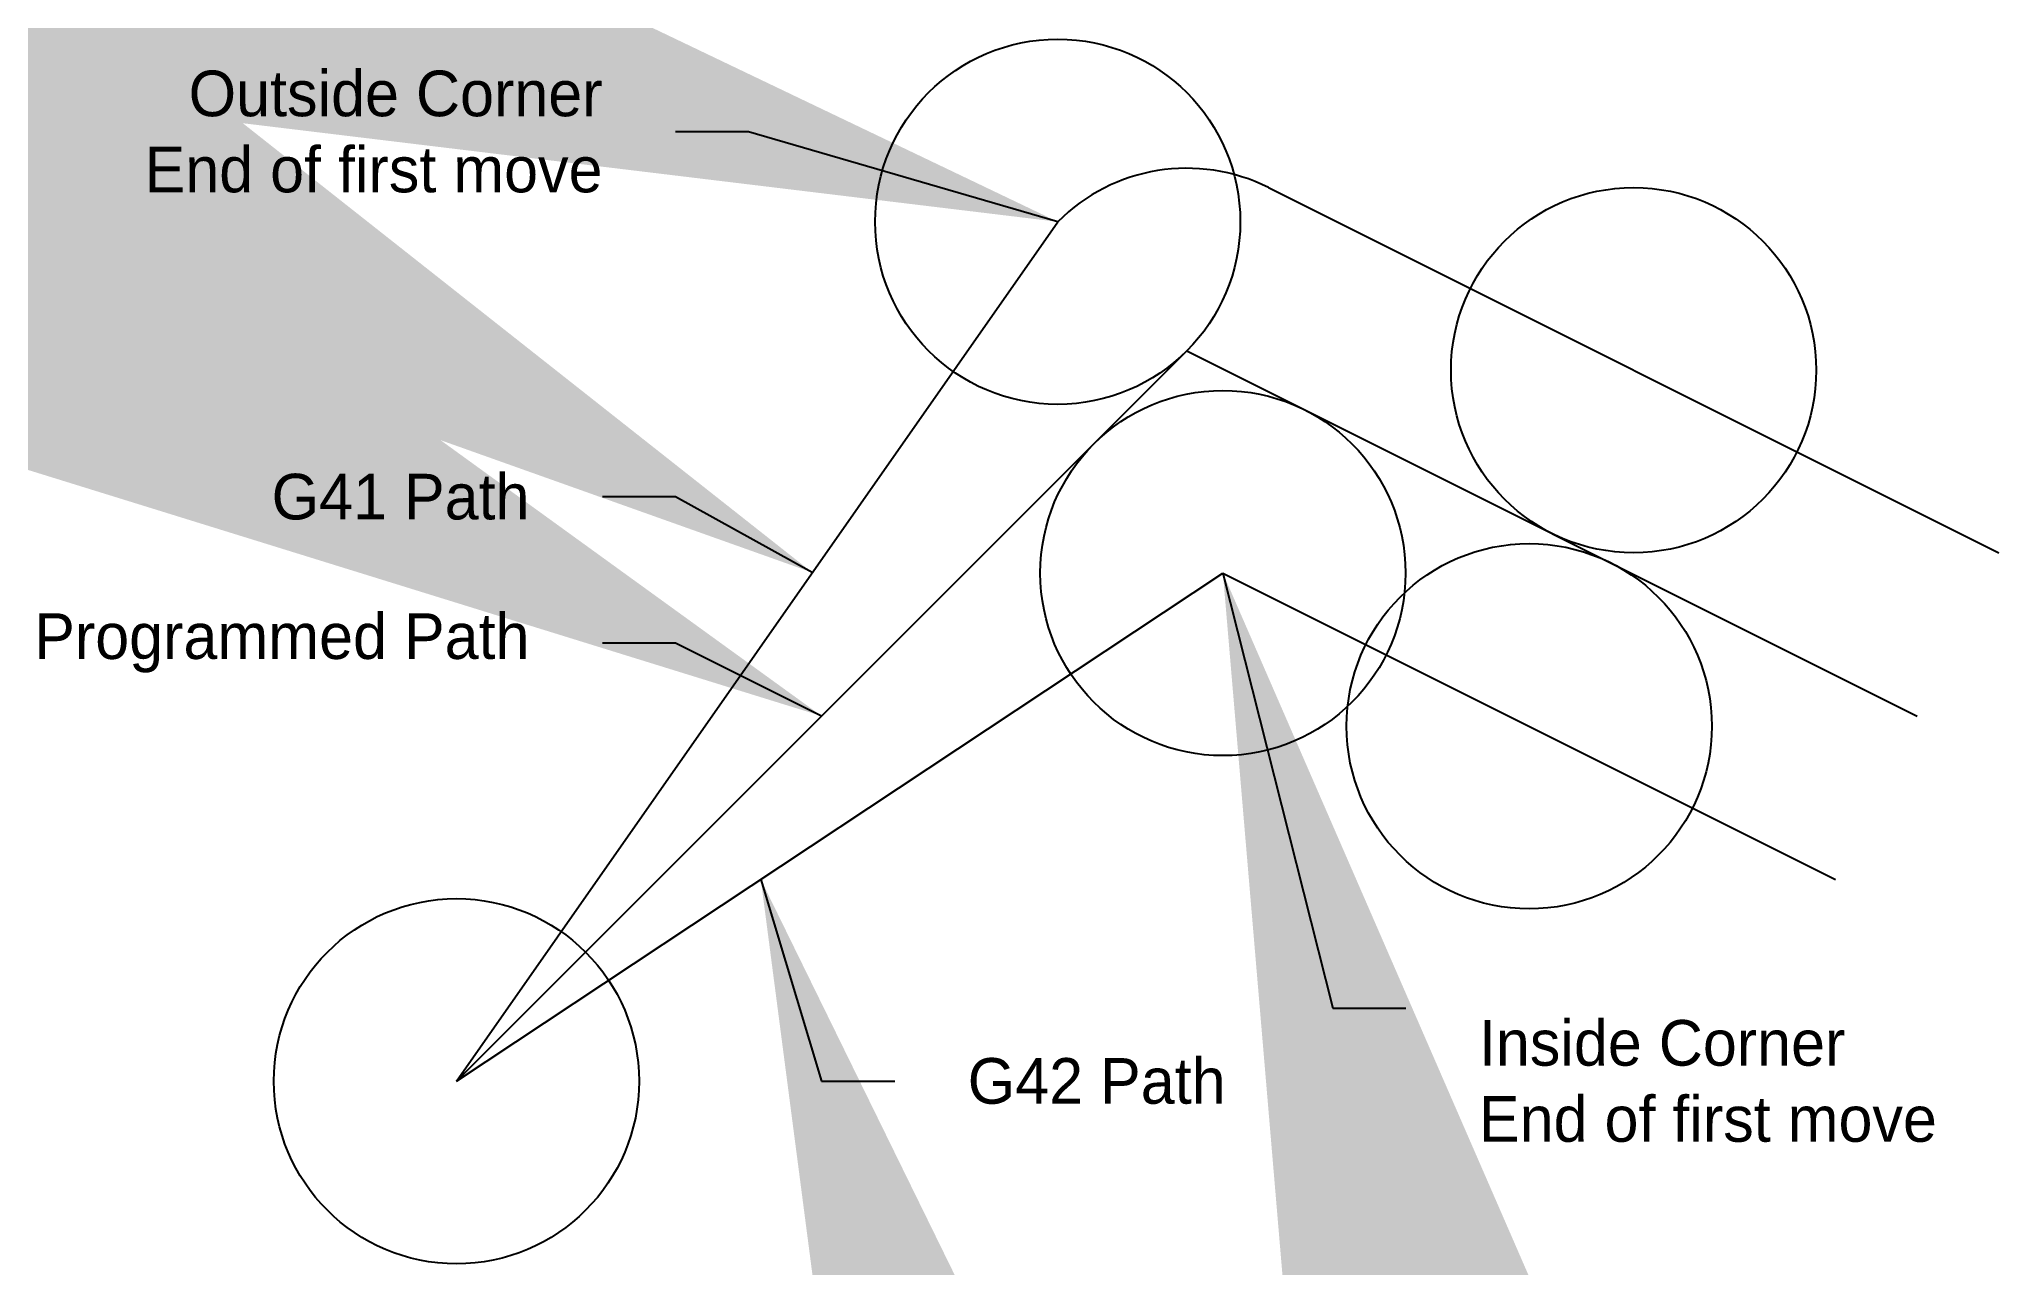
# Model space of a CAD drawing. Header units: inches. Extents: x -0.57 to 2.11, y -0.25 to 1.43.
import ezdxf

# ---------------------------------------------------------------- set-up
doc = ezdxf.new("R2010")
doc.units = ezdxf.units.IN
doc.header["$MEASUREMENT"] = 0
doc.layers.get('0').update_dxf_attribs({"linetype": 'CONTINUOUS'})
for name, color, linetype in [('cutter', 5, 'CONTINUOUS'), ('G41', 1, 'CONTINUOUS'), ('G42', 3, 'CONTINUOUS')]:
    doc.layers.add(name, color=color, linetype=linetype)
doc.dimstyles.get("Standard").update_dxf_attribs({"dimtxt": 2.5, "dimasz": 2.5, "dimexe": 1.25, "dimexo": 0.625, "dimtad": 1, "dimtxsty": 'Standard', "dimcen": 2.5, "dimadec": 0, "dimazin": 0, "dimtfac": 1, "dimtmove": 0, "dimatfit": 3, "dimfxl": 1, "dimarcsym": 0})

msp = doc.modelspace()

# ---------------------------------------------------------------- linework, layer by layer
for p, q in [((0, 0), (1, 1)), ((1, 1), (2, 0.5)), ((1, 1), (1, 1))]:
    msp.add_line(p, q)
msp.add_circle((0, 0), 0.25)
at = {"layer": 'G41'}
for p, q in [((1.1118, 1.2236), (2.1118, 0.7236)), ((0, 0), (0.8232, 1.1768))]:
    msp.add_line(p, q, dxfattribs=at)
for centre in [(0.8232, 1.1768), (1.6118, 0.9736)]:
    msp.add_circle(centre, 0.25, dxfattribs=at)
msp.add_arc((1, 1), 0.25, 63.4349, 135, dxfattribs=at)
at = {"layer": 'G42'}
for p, q in [((0, 0), (1.0494, 0.6958)), ((1.0494, 0.6958), (1.8882, 0.2764))]:
    msp.add_line(p, q, dxfattribs=at)
for centre in [(1.0494, 0.6958), (1.4688, 0.4861)]:
    msp.add_circle(centre, 0.25, dxfattribs=at)

# ---------------------------------------------------------------- texts
at = {"layer": 'cutter', "char_height": 0.0625, "width": 100}
for s, insert, attachment_point in [('Outside\\~Corner\\PEnd\\~of\\~first\\~move', (0.2, 1.3), 6), ('G41\\~Path', (0.1, 0.8), 6), ('Programmed\\~Path', (0.1, 0.6), 6), ('Inside\\~Corner\\PEnd\\~of\\~first\\~move', (1.4, 0), 4), ('G42\\~Path', (0.7, 0), 4)]:
    msp.add_mtext(s, dxfattribs=dict(at, insert=insert, attachment_point=attachment_point))

# ---------------------------------------------------------------- leaders
at = {"layer": 'cutter'}
for points in [[(0.8232, 1.1768), (0.4, 1.3), (0.3, 1.3)], [(0.4872, 0.6965), (0.3, 0.8), (0.2, 0.8)], [(1.0494, 0.6958), (1.2, 0.1), (1.3, 0.1)], [(0.5, 0.5), (0.3, 0.6), (0.2, 0.6)], [(0.4167, 0.2763), (0.5, 0), (0.6, 0)]]:
    msp.add_leader(points, dimstyle='Standard', dxfattribs=at)

doc.saveas('drawing.dxf')
